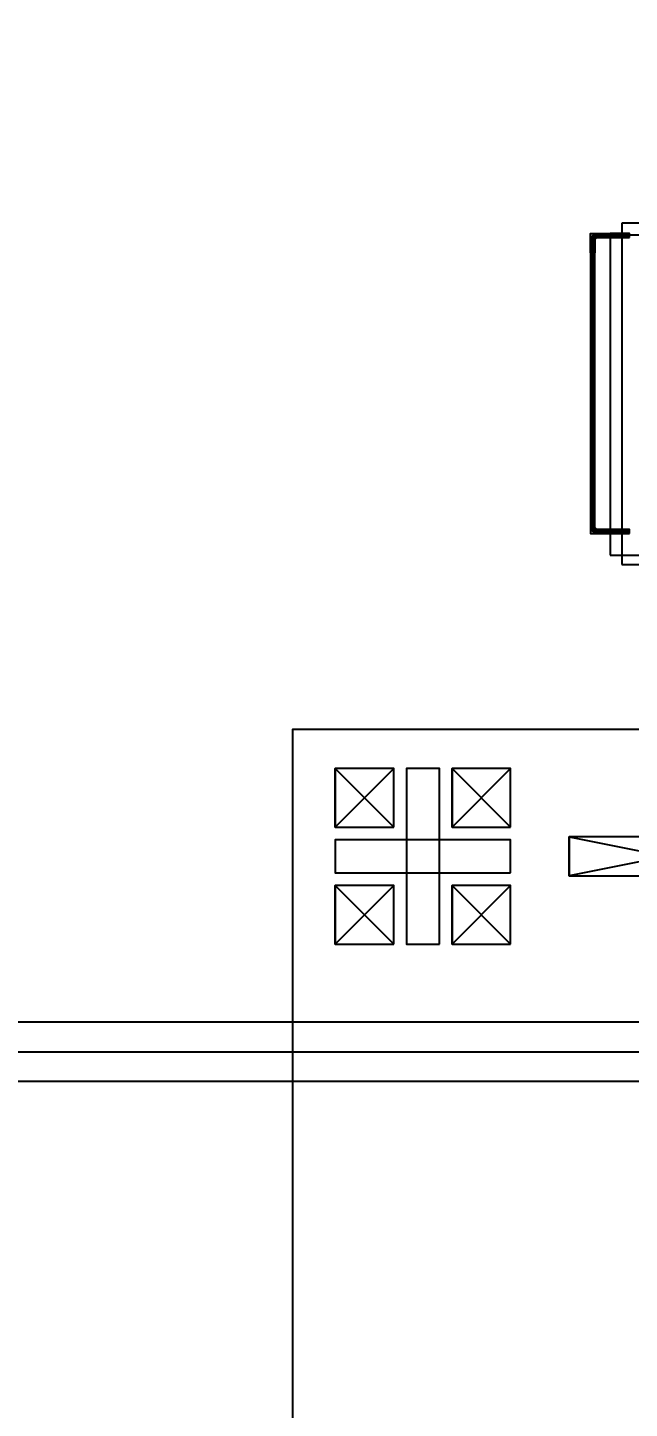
# Model space of a CAD drawing. Header units: millimetres. Extents: x 427 to 2444, y 137 to 817.
# Drawn here: x 1120.203 to 1121.746, y 298.611 to 302.151 of the extents above; entities that cross this region are included whole.
import ezdxf

# ---------------------------------------------------------------- set-up
doc = ezdxf.new("R2010")
doc.units = ezdxf.units.MM
for name, color, linetype in [('L114', 213, 'Continuous'), ('L241', 200, 'Continuous'), ('L63', 4, 'Continuous'), ('L90', 1, 'Continuous'), ('LCD_FPC', 22, 'Continuous')]:
    doc.layers.add(name, color=color, linetype=linetype)
doc.styles.add('标注', font='romand.shx')
doc.dimstyles.new('ISO-25$0', dxfattribs={"dimtxt": 2, "dimasz": 2, "dimexe": 1, "dimexo": 0.3, "dimgap": 0.6, "dimtad": 0, "dimzin": 1, "dimdsep": 46, "dimtxsty": '标注', "dimcen": 0, "dimclrd": 3, "dimclre": 3, "dimclrt": 3, "dimadec": 0, "dimazin": 0, "dimtfac": 1, "dimtmove": 0, "dimatfit": 3, "dimfxl": 1, "dimtolj": 1, "dimarcsym": 0})

# ---------------------------------------------------------------- blocks, each defined once
blk = doc.blocks.new('ILI9881C_AA_NTBUMP_PM_875UM')
at = {"layer": 'L241'}
blk.add_lwpolyline([(-13.92, -0.4375), (-13.92, 0.4375), (13.92, 0.4375), (13.92, -0.4375), (-13.92, -0.4375)], close=True, dxfattribs=at)
blk = doc.blocks.new('JD9365Z_PAD_20170829_Y880')
at = {"layer": 'L241'}
blk.add_lwpolyline([(-13.95, -0.41), (-13.95, 0.41), (13.95, 0.41), (13.95, -0.41), (-13.95, -0.41)], close=True, dxfattribs=at)
blk = doc.blocks.new('GC9702_BUMP_NOCOMPENSATION')
at = {"layer": 'L114', "const_width": 0.004}
for points in [[(13.9, 0.378), (13.95, 0.378)], [(13.9, 0.378), (13.95, 0.378)], [(13.9, 0.378), (13.95, 0.378)], [(13.9, 0.378), (13.95, 0.378)], [(13.993, 0.265), (13.993, 0.335)], [(13.993, 0.265), (13.993, 0.335)], [(13.993, 0.265), (13.993, 0.335)], [(13.993, 0.265), (13.993, 0.335)], [(13.993, 0.215), (13.993, 0.265)], [(13.993, 0.215), (13.993, 0.265)], [(13.993, 0.215), (13.993, 0.265)], [(13.993, 0.215), (13.993, 0.265)], [(13.993, 0.165), (13.993, 0.215)], [(13.993, 0.165), (13.993, 0.215)], [(13.993, 0.165), (13.993, 0.215)], [(13.993, 0.165), (13.993, 0.215)], [(13.993, 0.115), (13.993, 0.165)], [(13.993, 0.115), (13.993, 0.165)], [(13.993, 0.115), (13.993, 0.165)], [(13.993, 0.115), (13.993, 0.165)], [(13.993, 0.065), (13.993, 0.115)], [(13.993, 0.065), (13.993, 0.115)], [(13.993, 0.065), (13.993, 0.115)], [(13.993, 0.065), (13.993, 0.115)], [(13.993, 0.015), (13.993, 0.065)], [(13.993, 0.015), (13.993, 0.065)], [(13.993, 0.015), (13.993, 0.065)], [(13.993, 0.015), (13.993, 0.065)], [(13.993, -0.035), (13.993, 0.015)], [(13.993, -0.035), (13.993, 0.015)], [(13.993, -0.035), (13.993, 0.015)], [(13.993, -0.035), (13.993, 0.015)], [(13.993, -0.085), (13.993, -0.035)], [(13.993, -0.085), (13.993, -0.035)], [(13.993, -0.085), (13.993, -0.035)], [(13.993, -0.085), (13.993, -0.035)], [(13.993, -0.135), (13.993, -0.085)], [(13.993, -0.135), (13.993, -0.085)], [(13.993, -0.135), (13.993, -0.085)], [(13.993, -0.135), (13.993, -0.085)], [(13.993, -0.185), (13.993, -0.135)], [(13.993, -0.185), (13.993, -0.135)], [(13.993, -0.185), (13.993, -0.135)], [(13.993, -0.185), (13.993, -0.135)], [(13.993, -0.235), (13.993, -0.185)], [(13.993, -0.235), (13.993, -0.185)], [(13.993, -0.235), (13.993, -0.185)], [(13.993, -0.235), (13.993, -0.185)], [(13.993, -0.285), (13.993, -0.235)], [(13.993, -0.285), (13.993, -0.235)], [(13.993, -0.285), (13.993, -0.235)], [(13.993, -0.285), (13.993, -0.235)], [(13.993, -0.335), (13.993, -0.285)], [(13.993, -0.335), (13.993, -0.285)], [(13.993, -0.335), (13.993, -0.285)], [(13.993, -0.335), (13.993, -0.285)], [(13.9, -0.378), (13.95, -0.378)], [(13.9, -0.378), (13.95, -0.378)], [(13.9, -0.378), (13.95, -0.378)], [(13.9, -0.378), (13.95, -0.378)]]:
    blk.add_lwpolyline(points, dxfattribs=at)
at = {"layer": 'L114'}
for points in [[(13.9, 0.374), (13.9, 0.38), (13.95, 0.38), (13.95, 0.374), (13.9, 0.374)], [(13.9, 0.374), (13.9, 0.38), (13.95, 0.38), (13.95, 0.374), (13.9, 0.374)], [(13.90074, 0.37443), (13.90074, 0.379), (13.94918, 0.379), (13.94918, 0.37443), (13.90074, 0.37443)], [(13.90074, 0.37443), (13.90074, 0.379), (13.94918, 0.379), (13.94918, 0.37443), (13.90074, 0.37443)], [(13.95, 0.374), (13.984, 0.374), (13.989, 0.369), (13.989, 0.335), (13.995, 0.335), (13.995, 0.375), (13.99, 0.38), (13.95, 0.38), (13.95, 0.374)], [(13.95, 0.374), (13.984, 0.374), (13.989, 0.369), (13.989, 0.335), (13.995, 0.335), (13.995, 0.375), (13.99, 0.38), (13.95, 0.38), (13.95, 0.374)], [(13.95088, 0.37443), (13.95088, 0.379), (13.989, 0.379), (13.989, 0.37443), (13.95088, 0.37443)], [(13.95088, 0.37443), (13.95088, 0.379), (13.989, 0.379), (13.989, 0.37443), (13.95088, 0.37443)], [(13.98943, 0.33512), (13.98943, 0.37238), (13.994, 0.37238), (13.994, 0.33512), (13.98943, 0.33512)], [(13.98943, 0.33512), (13.98943, 0.37238), (13.994, 0.37238), (13.994, 0.33512), (13.98943, 0.33512)], [(13.99038, 0.33555), (13.99038, 0.37281), (13.994, 0.37281), (13.994, 0.33555), (13.99038, 0.33555)], [(13.99038, 0.33555), (13.99038, 0.37281), (13.994, 0.37281), (13.994, 0.33555), (13.99038, 0.33555)], [(13.989, 0.265), (13.989, 0.335), (13.995, 0.335), (13.995, 0.265), (13.989, 0.265)], [(13.989, 0.265), (13.989, 0.335), (13.995, 0.335), (13.995, 0.265), (13.989, 0.265)], [(13.98943, 0.26604), (13.98943, 0.33426), (13.994, 0.33426), (13.994, 0.26604), (13.98943, 0.26604)], [(13.98943, 0.26604), (13.98943, 0.33426), (13.994, 0.33426), (13.994, 0.26604), (13.98943, 0.26604)], [(13.989, 0.215), (13.989, 0.265), (13.995, 0.265), (13.995, 0.215), (13.989, 0.215)], [(13.989, 0.215), (13.989, 0.265), (13.995, 0.265), (13.995, 0.215), (13.989, 0.215)], [(13.98943, 0.21582), (13.98943, 0.26426), (13.994, 0.26426), (13.994, 0.21582), (13.98943, 0.21582)], [(13.98943, 0.21582), (13.98943, 0.26426), (13.994, 0.26426), (13.994, 0.21582), (13.98943, 0.21582)], [(13.989, 0.165), (13.989, 0.215), (13.995, 0.215), (13.995, 0.165), (13.989, 0.165)], [(13.989, 0.165), (13.989, 0.215), (13.995, 0.215), (13.995, 0.165), (13.989, 0.165)], [(13.98943, 0.16582), (13.98943, 0.21426), (13.994, 0.21426), (13.994, 0.16582), (13.98943, 0.16582)], [(13.98943, 0.16582), (13.98943, 0.21426), (13.994, 0.21426), (13.994, 0.16582), (13.98943, 0.16582)], [(13.989, 0.115), (13.989, 0.165), (13.995, 0.165), (13.995, 0.115), (13.989, 0.115)], [(13.989, 0.115), (13.989, 0.165), (13.995, 0.165), (13.995, 0.115), (13.989, 0.115)], [(13.98943, 0.11582), (13.98943, 0.16426), (13.994, 0.16426), (13.994, 0.11582), (13.98943, 0.11582)], [(13.98943, 0.11582), (13.98943, 0.16426), (13.994, 0.16426), (13.994, 0.11582), (13.98943, 0.11582)], [(13.989, 0.065), (13.989, 0.115), (13.995, 0.115), (13.995, 0.065), (13.989, 0.065)], [(13.989, 0.065), (13.989, 0.115), (13.995, 0.115), (13.995, 0.065), (13.989, 0.065)], [(13.98943, 0.06582), (13.98943, 0.11426), (13.994, 0.11426), (13.994, 0.06582), (13.98943, 0.06582)], [(13.98943, 0.06582), (13.98943, 0.11426), (13.994, 0.11426), (13.994, 0.06582), (13.98943, 0.06582)], [(13.989, 0.015), (13.989, 0.065), (13.995, 0.065), (13.995, 0.015), (13.989, 0.015)], [(13.989, 0.015), (13.989, 0.065), (13.995, 0.065), (13.995, 0.015), (13.989, 0.015)], [(13.98943, 0.01582), (13.98943, 0.06426), (13.994, 0.06426), (13.994, 0.01582), (13.98943, 0.01582)], [(13.98943, 0.01582), (13.98943, 0.06426), (13.994, 0.06426), (13.994, 0.01582), (13.98943, 0.01582)], [(13.989, -0.035), (13.989, 0.015), (13.995, 0.015), (13.995, -0.035), (13.989, -0.035)], [(13.989, -0.035), (13.989, 0.015), (13.995, 0.015), (13.995, -0.035), (13.989, -0.035)], [(13.98943, -0.03418), (13.98943, 0.01426), (13.994, 0.01426), (13.994, -0.03418), (13.98943, -0.03418)], [(13.98943, -0.03418), (13.98943, 0.01426), (13.994, 0.01426), (13.994, -0.03418), (13.98943, -0.03418)], [(13.989, -0.085), (13.989, -0.035), (13.995, -0.035), (13.995, -0.085), (13.989, -0.085)], [(13.989, -0.085), (13.989, -0.035), (13.995, -0.035), (13.995, -0.085), (13.989, -0.085)], [(13.98943, -0.08418), (13.98943, -0.03574), (13.994, -0.03574), (13.994, -0.08418), (13.98943, -0.08418)], [(13.98943, -0.08418), (13.98943, -0.03574), (13.994, -0.03574), (13.994, -0.08418), (13.98943, -0.08418)], [(13.989, -0.135), (13.989, -0.085), (13.995, -0.085), (13.995, -0.135), (13.989, -0.135)], [(13.989, -0.135), (13.989, -0.085), (13.995, -0.085), (13.995, -0.135), (13.989, -0.135)], [(13.98943, -0.13418), (13.98943, -0.08574), (13.994, -0.08574), (13.994, -0.13418), (13.98943, -0.13418)], [(13.98943, -0.13418), (13.98943, -0.08574), (13.994, -0.08574), (13.994, -0.13418), (13.98943, -0.13418)], [(13.989, -0.185), (13.989, -0.135), (13.995, -0.135), (13.995, -0.185), (13.989, -0.185)], [(13.989, -0.185), (13.989, -0.135), (13.995, -0.135), (13.995, -0.185), (13.989, -0.185)], [(13.98943, -0.18418), (13.98943, -0.13574), (13.994, -0.13574), (13.994, -0.18418), (13.98943, -0.18418)], [(13.98943, -0.18418), (13.98943, -0.13574), (13.994, -0.13574), (13.994, -0.18418), (13.98943, -0.18418)], [(13.989, -0.235), (13.989, -0.185), (13.995, -0.185), (13.995, -0.235), (13.989, -0.235)], [(13.989, -0.235), (13.989, -0.185), (13.995, -0.185), (13.995, -0.235), (13.989, -0.235)], [(13.98943, -0.23418), (13.98943, -0.18574), (13.994, -0.18574), (13.994, -0.23418), (13.98943, -0.23418)], [(13.98943, -0.23418), (13.98943, -0.18574), (13.994, -0.18574), (13.994, -0.23418), (13.98943, -0.23418)], [(13.989, -0.285), (13.989, -0.235), (13.995, -0.235), (13.995, -0.285), (13.989, -0.285)], [(13.989, -0.285), (13.989, -0.235), (13.995, -0.235), (13.995, -0.285), (13.989, -0.285)], [(13.98943, -0.28418), (13.98943, -0.23574), (13.994, -0.23574), (13.994, -0.28418), (13.98943, -0.28418)], [(13.98943, -0.28418), (13.98943, -0.23574), (13.994, -0.23574), (13.994, -0.28418), (13.98943, -0.28418)], [(13.989, -0.335), (13.989, -0.285), (13.995, -0.285), (13.995, -0.335), (13.989, -0.335)], [(13.989, -0.335), (13.989, -0.285), (13.995, -0.285), (13.995, -0.335), (13.989, -0.335)], [(13.98943, -0.33418), (13.98943, -0.28574), (13.994, -0.28574), (13.994, -0.33418), (13.98943, -0.33418)], [(13.98943, -0.33418), (13.98943, -0.28574), (13.994, -0.28574), (13.994, -0.33418), (13.98943, -0.33418)], [(13.95, -0.374), (13.984, -0.374), (13.989, -0.369), (13.989, -0.335), (13.995, -0.335), (13.995, -0.375), (13.99, -0.38), (13.95, -0.38), (13.95, -0.374)], [(13.95, -0.374), (13.984, -0.374), (13.989, -0.369), (13.989, -0.335), (13.995, -0.335), (13.995, -0.375), (13.99, -0.38), (13.95, -0.38), (13.95, -0.374)], [(13.98943, -0.37238), (13.98943, -0.33512), (13.994, -0.33512), (13.994, -0.37238), (13.98943, -0.37238)], [(13.98943, -0.37238), (13.98943, -0.33512), (13.994, -0.33512), (13.994, -0.37238), (13.98943, -0.37238)], [(13.99038, -0.37281), (13.99038, -0.33555), (13.994, -0.33555), (13.994, -0.37281), (13.99038, -0.37281)], [(13.99038, -0.37281), (13.99038, -0.33555), (13.994, -0.33555), (13.994, -0.37281), (13.99038, -0.37281)], [(13.9, -0.38), (13.9, -0.374), (13.95, -0.374), (13.95, -0.38), (13.9, -0.38)], [(13.9, -0.38), (13.9, -0.374), (13.95, -0.374), (13.95, -0.38), (13.9, -0.38)], [(13.90074, -0.379), (13.90074, -0.37443), (13.94918, -0.37443), (13.94918, -0.379), (13.90074, -0.379)], [(13.90074, -0.379), (13.90074, -0.37443), (13.94918, -0.37443), (13.94918, -0.379), (13.90074, -0.379)], [(13.95088, -0.379), (13.95088, -0.37443), (13.989, -0.37443), (13.989, -0.379), (13.95088, -0.379)], [(13.95088, -0.379), (13.95088, -0.37443), (13.989, -0.37443), (13.989, -0.379), (13.95088, -0.379)]]:
    blk.add_lwpolyline(points, close=True, dxfattribs=at)
at = {"layer": 'L241'}
for points in [[(13.9, 0.382), (13.9, 0.385), (13.95, 0.385), (13.95, 0.382), (13.9, 0.382)], [(13.9, 0.382), (13.9, 0.385), (13.95, 0.385), (13.95, 0.382), (13.9, 0.382)], [(13.95, 0.382), (13.992, 0.382), (13.997, 0.377), (13.997, 0.335), (14, 0.335), (14, 0.385), (13.95, 0.385), (13.95, 0.382)], [(13.95, 0.382), (13.992, 0.382), (13.997, 0.377), (13.997, 0.335), (14, 0.335), (14, 0.385), (13.95, 0.385), (13.95, 0.382)], [(13.997, 0.265), (13.997, 0.335), (14, 0.335), (14, 0.265), (13.997, 0.265)], [(13.997, 0.265), (13.997, 0.335), (14, 0.335), (14, 0.265), (13.997, 0.265)], [(13.997, 0.215), (13.997, 0.265), (14, 0.265), (14, 0.215), (13.997, 0.215)], [(13.997, 0.215), (13.997, 0.265), (14, 0.265), (14, 0.215), (13.997, 0.215)], [(13.997, 0.165), (13.997, 0.215), (14, 0.215), (14, 0.165), (13.997, 0.165)], [(13.997, 0.165), (13.997, 0.215), (14, 0.215), (14, 0.165), (13.997, 0.165)], [(13.997, 0.115), (13.997, 0.165), (14, 0.165), (14, 0.115), (13.997, 0.115)], [(13.997, 0.115), (13.997, 0.165), (14, 0.165), (14, 0.115), (13.997, 0.115)], [(13.997, 0.065), (13.997, 0.115), (14, 0.115), (14, 0.065), (13.997, 0.065)], [(13.997, 0.065), (13.997, 0.115), (14, 0.115), (14, 0.065), (13.997, 0.065)], [(13.997, 0.015), (13.997, 0.065), (14, 0.065), (14, 0.015), (13.997, 0.015)], [(13.997, 0.015), (13.997, 0.065), (14, 0.065), (14, 0.015), (13.997, 0.015)], [(13.997, -0.035), (13.997, 0.015), (14, 0.015), (14, -0.035), (13.997, -0.035)], [(13.997, -0.035), (13.997, 0.015), (14, 0.015), (14, -0.035), (13.997, -0.035)], [(13.997, -0.085), (13.997, -0.035), (14, -0.035), (14, -0.085), (13.997, -0.085)], [(13.997, -0.085), (13.997, -0.035), (14, -0.035), (14, -0.085), (13.997, -0.085)], [(13.997, -0.135), (13.997, -0.085), (14, -0.085), (14, -0.135), (13.997, -0.135)], [(13.997, -0.135), (13.997, -0.085), (14, -0.085), (14, -0.135), (13.997, -0.135)], [(13.997, -0.185), (13.997, -0.135), (14, -0.135), (14, -0.185), (13.997, -0.185)], [(13.997, -0.185), (13.997, -0.135), (14, -0.135), (14, -0.185), (13.997, -0.185)], [(13.997, -0.235), (13.997, -0.185), (14, -0.185), (14, -0.235), (13.997, -0.235)], [(13.997, -0.235), (13.997, -0.185), (14, -0.185), (14, -0.235), (13.997, -0.235)], [(13.997, -0.285), (13.997, -0.235), (14, -0.235), (14, -0.285), (13.997, -0.285)], [(13.997, -0.285), (13.997, -0.235), (14, -0.235), (14, -0.285), (13.997, -0.285)], [(13.997, -0.335), (13.997, -0.285), (14, -0.285), (14, -0.335), (13.997, -0.335)], [(13.997, -0.335), (13.997, -0.285), (14, -0.285), (14, -0.335), (13.997, -0.335)], [(13.95, -0.382), (13.992, -0.382), (13.997, -0.377), (13.997, -0.335), (14, -0.335), (14, -0.385), (13.95, -0.385), (13.95, -0.382)], [(13.95, -0.382), (13.992, -0.382), (13.997, -0.377), (13.997, -0.335), (14, -0.335), (14, -0.385), (13.95, -0.385), (13.95, -0.382)], [(13.9, -0.385), (13.9, -0.382), (13.95, -0.382), (13.95, -0.385), (13.9, -0.385)], [(13.9, -0.385), (13.9, -0.382), (13.95, -0.382), (13.95, -0.385), (13.9, -0.385)]]:
    blk.add_lwpolyline(points, close=True, dxfattribs=at)
blk = doc.blocks.new('IC_GDS_ALL')
for name, p in [('ILI9881C_AA_NTBUMP_PM_875UM', (0, 0)), ('GC9702_BUMP_NOCOMPENSATION', (0, 0.0265)), ('JD9365Z_PAD_20170829_Y880', (0, -0.0035))]:
    blk.add_blockref(name, p)
blk = doc.blocks.new('IC_ALL')
at = {"yscale": -1, "rotation": 180}
blk.add_blockref('IC_GDS_ALL', (14, 0.4375), dxfattribs=at)
blk = doc.blocks.new('FPC_PAD_UNIT')
at = {"color": 5, "linetype": 'Continuous'}
blk.add_lwpolyline([(0.001, 0.551), (0.071, -0.099), (0.071, 0.551), (0.001, -0.099)], dxfattribs=at)
at = {"layer": 'L63', "color": 5}
blk.add_lwpolyline([(0.001, -0.099), (0.001, 0.551), (0.071, 0.551), (0.071, -0.099), (0.001, -0.099)], close=True, dxfattribs=at)
blk = doc.blocks.new('FPC_ALIGN_KEY_MARK')
at = {"color": 5, "linetype": 'Continuous'}
for points in [[(0.4545, 0.475), (0.6045, 0.325), (0.6045, 0.475), (0.4545, 0.325)], [(0.7545, 0.475), (0.9045, 0.325), (0.9045, 0.475), (0.7545, 0.325)], [(0.4545, 0.175), (0.6045, 0.025), (0.6045, 0.175), (0.4545, 0.025)], [(0.7545, 0.175), (0.9045, 0.025), (0.9045, 0.175), (0.7545, 0.025)]]:
    blk.add_lwpolyline(points, dxfattribs=at)
at = {"layer": 'L63', "color": 5}
for points in [[(0.4545, 0.325), (0.4545, 0.475), (0.6045, 0.475), (0.6045, 0.325), (0.4545, 0.325)], [(0.7545, 0.325), (0.7545, 0.475), (0.9045, 0.475), (0.9045, 0.325), (0.7545, 0.325)], [(0.4545, 0.025), (0.4545, 0.175), (0.6045, 0.175), (0.6045, 0.025), (0.4545, 0.025)], [(0.7545, 0.025), (0.7545, 0.175), (0.9045, 0.175), (0.9045, 0.025), (0.7545, 0.025)]]:
    blk.add_lwpolyline(points, close=True, dxfattribs=at)
at = {"layer": 'L63'}
for points in [[(0.637, 0.025), (0.637, 0.475), (0.722, 0.475), (0.722, 0.025), (0.637, 0.025)], [(0.4545, 0.2075), (0.4545, 0.2925), (0.9045, 0.2925), (0.9045, 0.2075), (0.4545, 0.2075)]]:
    blk.add_lwpolyline(points, close=True, dxfattribs=at)
blk = doc.blocks.new('FPC_MARK')
at = {"color": 5, "linetype": 'Continuous'}
blk.add_lwpolyline([(0.071, 0.376), (0.571, 0.276), (0.571, 0.376), (0.071, 0.276)], dxfattribs=at)
at = {"layer": 'L63', "color": 5}
blk.add_lwpolyline([(0.071, 0.276), (0.071, 0.376), (0.571, 0.376), (0.571, 0.276), (0.071, 0.276)], close=True, dxfattribs=at)
for name, p in [('FPC_PAD_UNIT', (0, 0.1)), ('FPC_ALIGN_KEY_MARK', (0.2665, 0.076))]:
    blk.add_blockref(name, p)
blk = doc.blocks.new('FPC_ALL')
at = {"yscale": -1, "rotation": 180}
blk.add_blockref('FPC_MARK', (-0.188, 0), dxfattribs=at)
blk = doc.blocks.new('IC_FPC_OLB_ALL')
for name, p in [('IC_ALL', (1.188, 1.0245)), ('FPC_ALL', (1.892, -0.05))]:
    blk.add_blockref(name, p)
blk = doc.blocks.new('*D218')
at = {"layer": 'Defpoints', "color": 0}
for p in [(1098.6218, 299.4494), (1099.3459, 252.0794), (1126.2825, 252.0794)]:
    blk.add_point(p, dxfattribs=at)
at = {"layer": 'LCD_FPC', "color": 3, "lineweight": -2}
for p, q in [((1098.9218, 299.4494), (1100.3459, 299.4494)), ((1099.3459, 297.4494), (1099.3459, 284.056)), ((1099.3459, 254.0794), (1099.3459, 267.4727)), ((1125.9825, 252.0794), (1098.3459, 252.0794))]:
    blk.add_line(p, q, dxfattribs=at)
at = {"layer": 'LCD_FPC', "color": 3}
for points in [[(1099.0126, 297.4494), (1099.6793, 297.4494), (1099.3459, 299.4494)], [(1099.0126, 254.0794), (1099.6793, 254.0794), (1099.3459, 252.0794)]]:
    blk.add_solid(points, dxfattribs=at)
at = {"layer": 'LCD_FPC', "color": 3, "insert": (1099.3459, 275.7644), "char_height": 2, "attachment_point": 5, "rotation": 90, "style": '标注'}
blk.add_mtext('\\A1;47.37±0.5', dxfattribs=at)

msp = doc.modelspace()

# ---------------------------------------------------------------- linework, layer by layer
at = {"color": 7}
msp.add_lwpolyline([(1098.62116, 377.73137), (1172.6725, 377.73137, -0.4142163), (1172.8725, 377.53137), (1172.87178, 299.64937, -0.4142109), (1172.67178, 299.44937), (1098.62178, 299.44937, -0.4142112), (1098.42178, 299.64937), (1098.42116, 377.53137, -0.4142159)], format="xyb", close=True, dxfattribs=at)
at = {"color": 6}
msp.add_lwpolyline([(1098.64616, 377.65637), (1172.6475, 377.65637, -0.4142163), (1172.7975, 377.50637), (1172.79678, 299.67437, -0.4142109), (1172.64678, 299.52437), (1098.64678, 299.52437, -0.4142112), (1098.49678, 299.67437), (1098.49616, 377.50637, -0.4142159)], format="xyb", close=True, dxfattribs=at)
at = {"color": 42}
msp.add_lwpolyline([(1122.09183, 300.35137), (1120.88221, 300.35137), (1120.88221, 297.18237, -0.4142136), (1119.88221, 296.18237), (1113.19273, 296.18237, 0.4142136), (1112.19273, 295.18237)], format="xyb", dxfattribs=at)
at = {"layer": 'L90', "color": 7}
msp.add_lwpolyline([(1098.68183, 299.60137), (1098.68183, 377.63137), (1172.61183, 377.63137), (1172.61183, 299.60137), (1098.68183, 299.60137)], close=True, dxfattribs=at)

# ---------------------------------------------------------------- block references
msp.add_blockref('IC_FPC_OLB_ALL', (1120.45883, 299.75037))

# ---------------------------------------------------------------- dimensions: what is measured, and where the dimension line sits
at = {"layer": 'LCD_FPC'}
dim = msp.add_linear_dim(base=(1099.34594, 252.07937), p1=(1098.62178, 299.44937), p2=(1126.28248, 252.07937), angle=90, dimstyle='ISO-25$0', override={"dimgap": 0.625, "dimtol": 1, "dimlim": 0, "dimtp": 0.5, "dimtm": 0.5, "dimfxl": 0.8}, dxfattribs=at)
dim.commit()
dim.dimension.update_dxf_attribs({"geometry": '*D218', "text_midpoint": (1099.34594, 275.76437)})

doc.saveas('drawing.dxf')
